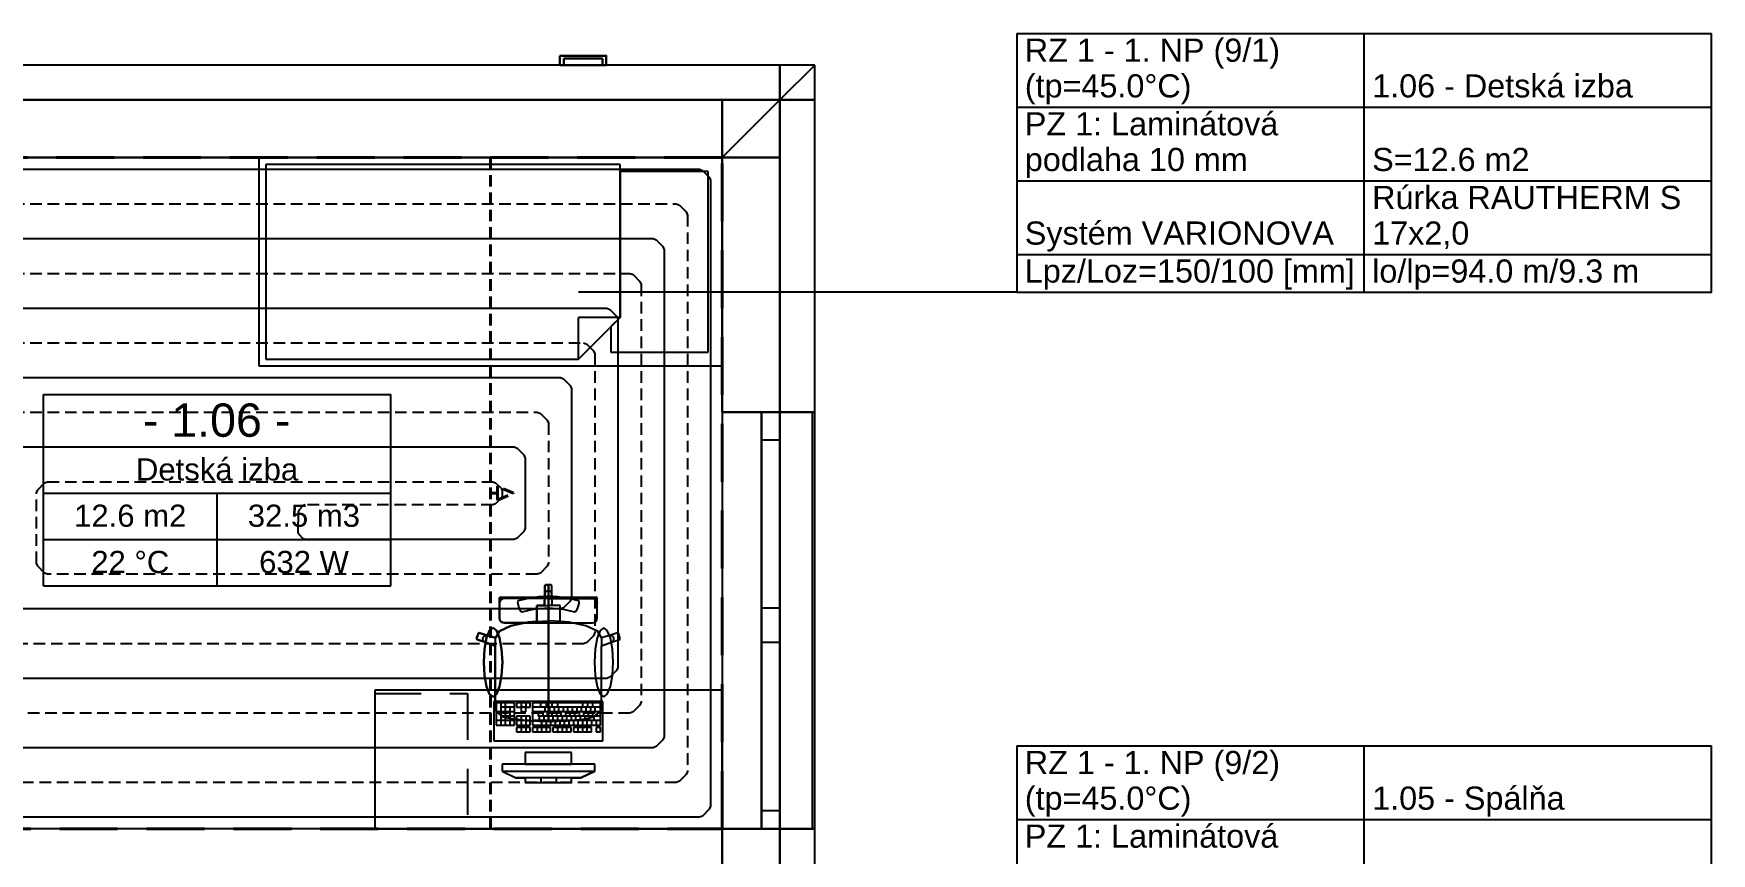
# Model space of a CAD drawing. Header units: millimetres. Extents: x 1046 to 79138, y -20101 to 54562.
# Drawn here: x 20626 to 27871, y 12425 to 15968 of the extents above; entities that cross this region are included whole.
import ezdxf

# ---------------------------------------------------------------- set-up
doc = ezdxf.new("R2010")
doc.units = ezdxf.units.MM
doc.linetypes.add('__IARKOVAN__', pattern=[325, 200, -125])
doc.linetypes.add('DASH', pattern=[75, 50, -25])
for name, color, linetype in [('1__NP___MIESTNOSTIUK', 7, 'Continuous'), ('DXF_LAYER', 1, 'Continuous'), ('OKRAJOV__DILAT_CIA_PDL', 2, 'Continuous'), ('OKRAJOV__Z_NY_', 7, 'Continuous'), ('PODLAHOVKA', 7, 'Continuous'), ('TABU_KY', 7, 'Continuous'), ('vyk-vratka-ZARIADENIE', 7, 'Continuous')]:
    doc.layers.add(name, color=color, linetype=linetype)
doc.styles.add('ARIAL', font='arial.ttf')

# ---------------------------------------------------------------- blocks, each defined once
blk = doc.blocks.new('A$C57FC20A3')
at = {"layer": 'vyk-vratka-ZARIADENIE', "color": 6, "lineweight": 30}
for p, q in [((0, 183, -5790.8), (28.3, 183, -5790.8)), ((28.3, 17, -5790.8), (28.3, 183, -5790.8)), ((0, 17, -5790.8), (28.3, 17, -5790.8)), ((28.3, 17, -5790.8), (28.3, 23, -5790.8))]:
    blk.add_line(p, q, dxfattribs=at)
at = {"layer": 'vyk-vratka-ZARIADENIE', "color": 6, "lineweight": 30, "elevation": -5790.8}
blk.add_lwpolyline([(40, 200), (40, 0), (0, 0), (0, 200)], close=True, dxfattribs=at)

msp = doc.modelspace()

# ---------------------------------------------------------------- linework, layer by layer
at = {"layer": '1__NP___MIESTNOSTIUK'}
for p, q in [((20669.3, 14181.4), (20669.3, 14407.4)), ((20669.3, 14407.4), (22169.3, 14407.4)), ((22169.3, 14181.4), (22169.3, 14407.4)), ((20669.3, 13981.4), (20669.3, 14181.4)), ((20669.3, 14181.4), (22169.3, 14181.4)), ((20669.3, 14181.4), (22169.3, 14181.4)), ((22169.3, 13981.4), (22169.3, 14181.4)), ((20669.3, 13781.4), (20669.3, 13981.4)), ((20669.3, 13981.4), (22169.3, 13981.4)), ((20669.3, 13981.4), (22169.3, 13981.4)), ((21419.3, 13781.4), (21419.3, 13981.4)), ((22169.3, 13781.4), (22169.3, 13981.4)), ((20669.3, 13581.4), (20669.3, 13781.4)), ((20669.3, 13781.4), (22169.3, 13781.4)), ((20669.3, 13781.4), (22169.3, 13781.4)), ((21419.3, 13581.4), (21419.3, 13781.4)), ((22169.3, 13581.4), (22169.3, 13781.4)), ((20669.3, 13581.4), (22169.3, 13581.4))]:
    msp.add_line(p, q, dxfattribs=at)
at = {"layer": 'DXF_LAYER', "color": 252, "linetype": 'Continuous'}
for p, q in [((23849.3, 15831.4), (18799.1, 15831.4)), ((23849.3, 15831.4), (18799.1, 15831.4)), ((23849.3, 15681.4), (23999.3, 15831.4)), ((23999.3, 15831.4), (23849.3, 15831.4)), ((23849.3, 15831.4), (23849.3, 15681.4)), ((23999.3, 15831.4), (23849.3, 15681.4)), ((23999.3, 15831.4), (23849.3, 15831.4)), ((23849.3, 15681.4), (23849.3, 15831.4)), ((23999.3, 15681.4), (23999.3, 15831.4)), ((23999.3, 14331.4), (23999.3, 15831.4)), ((23849.3, 15681.4), (10449.3, 15681.4)), ((18799.1, 15681.4), (23849.3, 15681.4)), ((23599.3, 15681.4), (18799.1, 15681.4)), ((23599.3, 15681.4), (18799.1, 15681.4)), ((23599.3, 15431.4), (23849.3, 15681.4)), ((23849.3, 15681.4), (23599.3, 15681.4)), ((23599.3, 15681.4), (23599.3, 15431.4)), ((23849.3, 15681.4), (23599.3, 15431.4)), ((23849.3, 15681.4), (23599.3, 15681.4)), ((23599.3, 15431.4), (23599.3, 15681.4)), ((23849.3, 15681.4), (23599.3, 15681.4)), ((23849.3, 8381.4), (23849.3, 15681.4)), ((23999.3, 15681.4), (23849.3, 15681.4)), ((23849.3, 15681.4), (23849.3, 14331.4)), ((23849.3, 15681.4), (23999.3, 15681.4)), ((23849.3, 15431.4), (23849.3, 15681.4)), ((23849.3, 15431.4), (23849.3, 15681.4)), ((23999.3, 14331.4), (23999.3, 15681.4)), ((18799.1, 15431.4), (23599.3, 15431.4)), ((18799.1, 15431.4), (23599.3, 15431.4)), ((23599.3, 15431.4), (19239.3, 15431.4)), ((21599.3, 15431.4), (21599.3, 14531.4)), ((23599.3, 15431.4), (21599.3, 15431.4)), ((21599.3, 15431.4), (21599.3, 14531.4)), ((23599.3, 15431.4), (21599.3, 15431.4)), ((21629.3, 15401.4), (21629.3, 14561.4)), ((23159.3, 15401.4), (21629.3, 15401.4)), ((21629.3, 15401.4), (21629.3, 14561.4)), ((23159.3, 15401.4), (21629.3, 15401.4)), ((23159.3, 14741.4), (23159.3, 15401.4)), ((23159.3, 14741.4), (23159.3, 15401.4)), ((23539.3, 15371.4), (23159.3, 15371.4)), ((23159.3, 15371.4), (23159.3, 14741.4)), ((23539.3, 15371.4), (23159.3, 15371.4)), ((23159.3, 15371.4), (23159.3, 14741.4)), ((23539.3, 14591.4), (23539.3, 15371.4)), ((23539.3, 14591.4), (23539.3, 15371.4)), ((23599.3, 14531.4), (23599.3, 15431.4)), ((23599.3, 14531.4), (23599.3, 15431.4)), ((23599.3, 14331.4), (23599.3, 15431.4)), ((23599.3, 15431.4), (23599.3, 14331.4)), ((23849.3, 15431.4), (23599.3, 15431.4)), ((23599.3, 15431.4), (23849.3, 15431.4)), ((23599.3, 15431.4), (23599.3, 14331.4)), ((23849.3, 14331.4), (23849.3, 15431.4)), ((23849.3, 14331.4), (23849.3, 15431.4)), ((22979.3, 14561.4), (23159.3, 14741.4)), ((22979.3, 14561.4), (23159.3, 14741.4)), ((22979.3, 14561.4), (22979.3, 14741.4)), ((23159.3, 14741.4), (22979.3, 14741.4)), ((23159.3, 14741.4), (23119.3, 14701.4)), ((23159.3, 14741.4), (23119.3, 14701.4)), ((23119.3, 14701.4), (23119.3, 14591.4)), ((23119.3, 14701.4), (23119.3, 14591.4)), ((23119.3, 14591.4), (23539.3, 14591.4)), ((23119.3, 14591.4), (23539.3, 14591.4)), ((21599.3, 14531.4), (23599.3, 14531.4)), ((21599.3, 14531.4), (23599.3, 14531.4)), ((21629.3, 14561.4), (22979.3, 14561.4)), ((21629.3, 14561.4), (22979.3, 14561.4)), ((23769.3, 14331.4), (23599.3, 14331.4)), ((23599.3, 14331.4), (23849.3, 14331.4)), ((23999.3, 14331.4), (23599.3, 14331.4)), ((23599.3, 14331.4), (23599.3, 12531.4)), ((23769.3, 14331.4), (23599.3, 14331.4)), ((23769.3, 14331.4), (23599.3, 14331.4)), ((23849.3, 14331.4), (23769.3, 14331.4)), ((23769.3, 14331.4), (23769.3, 12531.4)), ((23849.3, 14331.4), (23769.3, 14331.4)), ((23769.3, 14331.4), (23769.3, 12531.4)), ((23769.3, 12531.4), (23769.3, 14331.4)), ((23849.3, 14331.4), (23769.3, 14331.4)), ((23769.3, 14211.4), (23769.3, 14331.4)), ((23849.3, 14331.4), (23769.3, 14331.4)), ((23849.3, 14331.4), (23769.3, 14331.4)), ((23849.3, 12531.4), (23849.3, 14331.4)), ((23849.3, 12531.4), (23849.3, 14331.4)), ((23849.3, 14331.4), (23999.3, 14331.4)), ((23999.3, 14331.4), (23849.3, 14331.4)), ((23849.3, 14331.4), (23849.3, 14211.4)), ((23999.3, 14331.4), (23849.3, 14331.4)), ((23989.3, 12531.4), (23989.3, 14331.4)), ((23999.3, 12531.4), (23999.3, 14331.4)), ((23999.3, 12531.4), (23999.3, 14331.4)), ((23849.3, 14211.4), (23769.3, 14211.4)), ((23769.3, 13486.4), (23769.3, 14211.4)), ((23849.3, 14211.4), (23849.3, 13486.4)), ((22837.2, 13585.5), (22834.2, 13582.5)), ((22834.2, 13582.5), (22837.2, 13585.5)), ((22834.2, 13582.5), (22834.2, 13545.6)), ((22834.2, 13545.6), (22834.2, 13582.5)), ((22834.2, 13545.6), (22835.4, 13551.4)), ((22835.4, 13551.4), (22838.6, 13556.2)), ((22849.3, 13585.5), (22837.2, 13585.5)), ((22837.2, 13585.5), (22849.3, 13585.5)), ((22838.6, 13556.2), (22843.5, 13559.5)), ((22843.5, 13559.5), (22849.3, 13560.6)), ((22849.3, 12995.5), (22849.3, 13585.5)), ((22861.4, 13585.5), (22849.3, 13585.5)), ((22849.3, 13585.5), (22849.3, 12995.5)), ((22861.4, 13585.5), (22849.3, 13585.5)), ((22855.1, 13559.5), (22849.3, 13560.6)), ((22860, 13556.2), (22855.1, 13559.5)), ((22863.3, 13551.4), (22860, 13556.2)), ((22864.4, 13582.5), (22861.4, 13585.5)), ((22864.4, 13582.5), (22861.4, 13585.5)), ((22864.4, 13545.6), (22863.3, 13551.4)), ((22864.4, 13545.6), (22864.4, 13582.5)), ((22864.4, 13545.6), (22864.4, 13582.5)), ((22849.3, 13531.1), (22638, 13531.1)), ((22638, 13531.1), (22638, 13521.4)), ((22638, 13521.4), (22638, 13531.1)), ((22638, 13531.1), (22849.3, 13531.1)), ((22638, 13521.4), (22638, 13516.9)), ((22638, 13516.9), (22638, 13521.4)), ((22638, 13516.9), (22638, 13506.7)), ((22638, 13506.7), (22638, 13516.9)), ((22639.6, 13514.3), (22638, 13506.7)), ((22638, 13506.7), (22638, 13502.1)), ((22638, 13502.1), (22638, 13506.7)), ((22638, 13502.1), (22638, 13488.9)), ((22638, 13488.9), (22638, 13502.1)), ((22638, 13488.9), (22638, 13456.7)), ((22638, 13456.7), (22638, 13488.9)), ((22644.2, 13520.8), (22639.6, 13514.3)), ((22651, 13525.1), (22644.2, 13520.8)), ((22659.1, 13526.6), (22651, 13525.1)), ((22849.3, 13526.6), (22659.1, 13526.6)), ((22719.3, 13516.6), (22716.6, 13513)), ((22719.3, 13516.6), (22716.6, 13513)), ((22716.6, 13513), (22716.8, 13505.8)), ((22716.6, 13513), (22716.8, 13505.8)), ((22716.8, 13505.8), (22721.6, 13486.4)), ((22716.8, 13505.8), (22721.6, 13486.4)), ((22748.7, 13523.7), (22719.3, 13516.6)), ((22748.7, 13523.7), (22719.3, 13516.6)), ((22721.6, 13486.4), (22727.8, 13473.4)), ((22721.6, 13486.4), (22727.8, 13473.4)), ((22768.5, 13528), (22748.7, 13523.7)), ((22768.5, 13528), (22748.7, 13523.7)), ((22760.6, 13475.3), (22778.1, 13479)), ((22760.6, 13475.3), (22778.1, 13479)), ((22788.6, 13531.4), (22768.5, 13528)), ((22788.6, 13531.4), (22768.5, 13528)), ((22778.1, 13479), (22795.7, 13482)), ((22778.1, 13479), (22795.7, 13482)), ((22808.7, 13533.8), (22788.6, 13531.4)), ((22808.7, 13533.8), (22788.6, 13531.4)), ((22795.7, 13482), (22813.5, 13484.1)), ((22795.7, 13482), (22813.5, 13484.1)), ((22832.4, 13495.8), (22799, 13495.8)), ((22799, 13495.8), (22799, 13465.9)), ((22799, 13465.9), (22799, 13495.8)), ((22799, 13495.8), (22832.4, 13495.8)), ((22829, 13535.2), (22808.7, 13533.8)), ((22829, 13535.2), (22808.7, 13533.8)), ((22813.5, 13484.1), (22831.4, 13485.4)), ((22813.5, 13484.1), (22831.4, 13485.4)), ((22849.3, 13535.7), (22829, 13535.2)), ((22849.3, 13535.7), (22829, 13535.2)), ((22831.4, 13485.4), (22849.3, 13485.8)), ((22831.4, 13485.4), (22849.3, 13485.8)), ((22834.2, 13545.6), (22832.4, 13495.8)), ((22832.4, 13495.8), (22834.2, 13545.6)), ((22832.4, 13495.8), (22849.3, 13495.8)), ((22869.6, 13535.2), (22849.3, 13535.7)), ((22869.6, 13535.2), (22849.3, 13535.7)), ((22849.3, 13421.4), (22849.3, 13531.1)), ((23060.6, 13531.1), (22849.3, 13531.1)), ((22849.3, 13531.1), (22849.3, 13421.4)), ((23060.6, 13531.1), (22849.3, 13531.1)), ((22849.3, 13526.6), (23039.5, 13526.6)), ((22866.2, 13495.8), (22849.3, 13495.8)), ((22849.3, 13485.8), (22867.2, 13485.4)), ((22849.3, 13485.8), (22867.2, 13485.4)), ((22866.2, 13495.8), (22864.4, 13545.6)), ((22866.2, 13495.8), (22864.4, 13545.6)), ((22899.6, 13495.8), (22866.2, 13495.8)), ((22899.6, 13495.8), (22866.2, 13495.8)), ((22867.2, 13485.4), (22885.1, 13484.1)), ((22867.2, 13485.4), (22885.1, 13484.1)), ((22889.9, 13533.8), (22869.6, 13535.2)), ((22889.9, 13533.8), (22869.6, 13535.2)), ((22885.1, 13484.1), (22902.9, 13482)), ((22885.1, 13484.1), (22902.9, 13482)), ((22910.1, 13531.4), (22889.9, 13533.8)), ((22910.1, 13531.4), (22889.9, 13533.8)), ((22899.6, 13465.9), (22899.6, 13495.8)), ((22899.6, 13465.9), (22899.6, 13495.8)), ((22902.9, 13482), (22920.5, 13479)), ((22902.9, 13482), (22920.5, 13479)), ((22930.1, 13528), (22910.1, 13531.4)), ((22930.1, 13528), (22910.1, 13531.4)), ((22920.5, 13479), (22938, 13475.3)), ((22920.5, 13479), (22938, 13475.3)), ((22949.9, 13523.7), (22930.1, 13528)), ((22949.9, 13523.7), (22930.1, 13528)), ((22979.3, 13516.6), (22949.9, 13523.7)), ((22979.3, 13516.6), (22949.9, 13523.7)), ((22970.8, 13473.4), (22977, 13486.4)), ((22970.8, 13473.4), (22977, 13486.4)), ((22977, 13486.4), (22981.8, 13505.8)), ((22977, 13486.4), (22981.8, 13505.8)), ((22982, 13513), (22979.3, 13516.6)), ((22982, 13513), (22979.3, 13516.6)), ((22981.8, 13505.8), (22982, 13513)), ((22981.8, 13505.8), (22982, 13513)), ((23039.5, 13526.6), (23047.6, 13525.1)), ((23047.6, 13525.1), (23054.5, 13520.8)), ((23054.5, 13520.8), (23059, 13514.3)), ((23059, 13514.3), (23060.6, 13506.7)), ((23060.6, 13521.4), (23060.6, 13531.1)), ((23060.6, 13521.4), (23060.6, 13531.1)), ((23060.6, 13516.9), (23060.6, 13521.4)), ((23060.6, 13516.9), (23060.6, 13521.4)), ((23060.6, 13506.7), (23060.6, 13516.9)), ((23060.6, 13506.7), (23060.6, 13516.9)), ((23060.6, 13502.1), (23060.6, 13506.7)), ((23060.6, 13502.1), (23060.6, 13506.7)), ((23060.6, 13488.9), (23060.6, 13502.1)), ((23060.6, 13488.9), (23060.6, 13502.1)), ((23060.6, 13456.7), (23060.6, 13488.9)), ((23060.6, 13456.7), (23060.6, 13488.9)), ((23769.3, 13391.4), (23769.3, 13486.4)), ((23769.3, 13486.4), (23849.3, 13486.4)), ((23849.3, 13486.4), (23849.3, 13391.4)), ((22687.2, 13408.9), (22637.5, 13385.1)), ((22637.5, 13385.1), (22687.2, 13408.9)), ((22638, 13456.7), (22638, 13445.9)), ((22638, 13445.9), (22638, 13456.7)), ((22638, 13445.9), (22638, 13441.4)), ((22638, 13441.4), (22638, 13445.9)), ((22638, 13441.4), (22639.6, 13433.8)), ((22639.6, 13433.8), (22638, 13441.4)), ((22639.6, 13433.8), (22644.2, 13427.3)), ((22644.2, 13427.3), (22639.6, 13433.8)), ((22644.2, 13427.3), (22651, 13423)), ((22651, 13423), (22644.2, 13427.3)), ((22651, 13423), (22659.1, 13421.4)), ((22659.1, 13421.4), (22651, 13423)), ((22659.1, 13421.4), (22849.3, 13421.4)), ((22849.3, 13421.4), (22659.1, 13421.4)), ((22761.6, 13424.8), (22687.2, 13408.9)), ((22687.2, 13408.9), (22761.6, 13424.8)), ((22727.8, 13473.4), (22736.1, 13469.4)), ((22727.8, 13473.4), (22736.1, 13469.4)), ((22736.1, 13469.4), (22760.6, 13475.3)), ((22736.1, 13469.4), (22760.6, 13475.3)), ((22799, 13427.2), (22761.6, 13424.8)), ((22761.6, 13424.8), (22799, 13427.2)), ((22799, 13465.9), (22799, 13427.2)), ((22799, 13427.2), (22799, 13465.9)), ((22799, 13427.2), (22849.3, 13430.4)), ((22899.6, 13427.2), (22849.3, 13430.4)), ((22849.3, 13421.4), (23039.5, 13421.4)), ((22849.3, 13421.4), (23039.5, 13421.4)), ((22899.6, 13427.2), (22899.6, 13465.9)), ((22899.6, 13427.2), (22899.6, 13465.9)), ((22937, 13424.8), (22899.6, 13427.2)), ((22937, 13424.8), (22899.6, 13427.2)), ((23011.4, 13408.9), (22937, 13424.8)), ((23011.4, 13408.9), (22937, 13424.8)), ((22938, 13475.3), (22962.5, 13469.4)), ((22938, 13475.3), (22962.5, 13469.4)), ((22962.5, 13469.4), (22970.8, 13473.4)), ((22962.5, 13469.4), (22970.8, 13473.4)), ((23061.1, 13385.1), (23011.4, 13408.9)), ((23061.1, 13385.1), (23011.4, 13408.9)), ((23039.5, 13421.4), (23047.6, 13423)), ((23039.5, 13421.4), (23047.6, 13423)), ((23047.6, 13423), (23054.5, 13427.3)), ((23047.6, 13423), (23054.5, 13427.3)), ((23054.5, 13427.3), (23059, 13433.8)), ((23054.5, 13427.3), (23059, 13433.8)), ((23059, 13433.8), (23060.6, 13441.4)), ((23059, 13433.8), (23060.6, 13441.4)), ((23060.6, 13445.9), (23060.6, 13456.7)), ((23060.6, 13445.9), (23060.6, 13456.7)), ((23060.6, 13441.4), (23060.6, 13445.9)), ((23060.6, 13441.4), (23060.6, 13445.9)), ((22546.8, 13376.4), (22539.3, 13353.7)), ((22539.3, 13353.7), (22546.8, 13376.4)), ((22539.3, 13353.7), (22541.2, 13349.9)), ((22541.2, 13349.9), (22539.3, 13353.7)), ((22541.2, 13349.9), (22576.7, 13338.5)), ((22576.7, 13338.5), (22541.2, 13349.9)), ((22550.6, 13378.3), (22546.8, 13376.4)), ((22546.8, 13376.4), (22550.6, 13378.3)), ((22586, 13366.9), (22550.6, 13378.3)), ((22550.6, 13378.3), (22586, 13366.9)), ((22566.3, 13351.5), (22567, 13357.3)), ((22567.9, 13345.9), (22566.3, 13351.5)), ((22567, 13357.3), (22569.8, 13362.4)), ((22571.5, 13341.3), (22567.9, 13345.9)), ((22569.8, 13362.4), (22574.5, 13366)), ((22576.7, 13338.5), (22571.5, 13341.3)), ((22581.8, 13356.8), (22573.1, 13308.5)), ((22573.1, 13308.5), (22581.8, 13356.8)), ((22574.5, 13366), (22580.1, 13367.6)), ((22576.7, 13338.5), (22620, 13322.8)), ((22620, 13322.8), (22576.7, 13338.5)), ((22580.1, 13367.6), (22586, 13366.9)), ((22594.9, 13389.1), (22581.8, 13356.8)), ((22581.8, 13356.8), (22594.9, 13389.1)), ((22620.2, 13357.3), (22586, 13366.9)), ((22586, 13366.9), (22620.2, 13357.3)), ((22610.3, 13400.5), (22594.9, 13389.1)), ((22594.9, 13389.1), (22610.3, 13400.5)), ((22625.7, 13389.1), (22610.3, 13400.5)), ((22610.3, 13400.5), (22625.7, 13389.1)), ((22620, 13357.1), (22620.2, 13357.3)), ((22620, 13357.1), (22620, 13322.8)), ((22637.5, 13385.1), (22620.2, 13357.3)), ((22620.2, 13357.3), (22637.5, 13385.1)), ((22638.8, 13356.8), (22625.7, 13389.1)), ((22625.7, 13389.1), (22638.8, 13356.8)), ((22647.5, 13308.5), (22638.8, 13356.8)), ((22638.8, 13356.8), (22647.5, 13308.5)), ((23059.9, 13356.8), (23051.1, 13308.5)), ((23059.9, 13356.8), (23051.1, 13308.5)), ((23072.9, 13389.1), (23059.9, 13356.8)), ((23072.9, 13389.1), (23059.9, 13356.8)), ((23078.5, 13357.3), (23061.1, 13385.1)), ((23078.5, 13357.3), (23061.1, 13385.1)), ((23088.3, 13400.5), (23072.9, 13389.1)), ((23088.3, 13400.5), (23072.9, 13389.1)), ((23112.6, 13366.9), (23078.5, 13357.3)), ((23112.6, 13366.9), (23078.5, 13357.3)), ((23078.6, 13357.1), (23078.5, 13357.3)), ((23078.6, 13357.1), (23078.6, 13322.8)), ((23078.6, 13322.8), (23122, 13338.5)), ((23078.6, 13322.8), (23122, 13338.5)), ((23103.7, 13389.1), (23088.3, 13400.5)), ((23103.7, 13389.1), (23088.3, 13400.5)), ((23116.8, 13356.8), (23103.7, 13389.1)), ((23116.8, 13356.8), (23103.7, 13389.1)), ((23148, 13378.3), (23112.6, 13366.9)), ((23148, 13378.3), (23112.6, 13366.9)), ((23118.5, 13367.6), (23112.6, 13366.9)), ((23125.5, 13308.5), (23116.8, 13356.8)), ((23125.5, 13308.5), (23116.8, 13356.8)), ((23124.1, 13366), (23118.5, 13367.6)), ((23122, 13338.5), (23157.4, 13349.9)), ((23122, 13338.5), (23157.4, 13349.9)), ((23122, 13338.5), (23127.1, 13341.3)), ((23128.8, 13362.4), (23124.1, 13366)), ((23127.1, 13341.3), (23130.7, 13345.9)), ((23131.7, 13357.3), (23128.8, 13362.4)), ((23130.7, 13345.9), (23132.3, 13351.5)), ((23132.3, 13351.5), (23131.7, 13357.3)), ((23151.8, 13376.4), (23148, 13378.3)), ((23151.8, 13376.4), (23148, 13378.3)), ((23159.3, 13353.7), (23151.8, 13376.4)), ((23159.3, 13353.7), (23151.8, 13376.4)), ((23157.4, 13349.9), (23159.3, 13353.7)), ((23157.4, 13349.9), (23159.3, 13353.7)), ((23769.3, 13336.4), (23769.3, 13391.4)), ((23849.3, 13336.4), (23769.3, 13336.4)), ((23769.3, 12611.4), (23769.3, 13336.4)), ((23849.3, 13391.4), (23849.3, 13336.4)), ((23849.3, 13336.4), (23849.3, 12611.4)), ((22573.1, 13308.5), (22570.1, 13251.5)), ((22570.1, 13251.5), (22573.1, 13308.5)), ((22620, 13322.8), (22620, 13113.7)), ((22620, 13113.7), (22620, 13322.8)), ((22650.6, 13251.5), (22647.5, 13308.5)), ((22647.5, 13308.5), (22650.6, 13251.5)), ((23051.1, 13308.5), (23048.1, 13251.5)), ((23051.1, 13308.5), (23048.1, 13251.5)), ((23078.6, 13113.7), (23078.6, 13322.8)), ((23078.6, 13113.7), (23078.6, 13322.8)), ((23128.6, 13251.5), (23125.5, 13308.5)), ((23128.6, 13251.5), (23125.5, 13308.5)), ((22570.1, 13251.5), (22573.1, 13194.5)), ((22573.1, 13194.5), (22570.1, 13251.5)), ((22573.1, 13194.5), (22581.8, 13146.1)), ((22581.8, 13146.1), (22573.1, 13194.5)), ((22638.8, 13146.1), (22647.5, 13194.5)), ((22647.5, 13194.5), (22638.8, 13146.1)), ((22647.5, 13194.5), (22650.6, 13251.5)), ((22650.6, 13251.5), (22647.5, 13194.5)), ((23048.1, 13251.5), (23051.1, 13194.5)), ((23048.1, 13251.5), (23051.1, 13194.5)), ((23051.1, 13194.5), (23059.9, 13146.1)), ((23051.1, 13194.5), (23059.9, 13146.1)), ((23116.8, 13146.1), (23125.5, 13194.5)), ((23116.8, 13146.1), (23125.5, 13194.5)), ((23125.5, 13194.5), (23128.6, 13251.5)), ((23125.5, 13194.5), (23128.6, 13251.5)), ((23599.3, 13131.4), (22099.3, 13131.4)), ((22099.3, 13131.4), (22099.3, 12531.4)), ((23599.3, 13131.4), (22099.3, 13131.4)), ((22099.3, 13131.4), (22099.3, 12531.4)), ((22581.8, 13146.1), (22594.9, 13113.8)), ((22594.9, 13113.8), (22581.8, 13146.1)), ((22625.7, 13113.8), (22638.8, 13146.1)), ((22638.8, 13146.1), (22625.7, 13113.8)), ((23059.9, 13146.1), (23072.9, 13113.8)), ((23059.9, 13146.1), (23072.9, 13113.8)), ((23103.7, 13113.8), (23116.8, 13146.1)), ((23103.7, 13113.8), (23116.8, 13146.1)), ((23599.3, 12531.4), (23599.3, 13131.4)), ((23599.3, 12531.4), (23599.3, 13131.4)), ((22594.9, 13113.8), (22610.3, 13102.5)), ((22610.3, 13102.5), (22594.9, 13113.8)), ((22610.3, 13102.5), (22625.7, 13113.8)), ((22625.7, 13113.8), (22610.3, 13102.5)), ((23084.3, 13081.4), (22614.3, 13081.4)), ((22614.3, 13081.4), (22614.3, 12911.4)), ((23084.3, 13081.4), (22614.3, 13081.4)), ((22614.3, 13081.4), (22614.3, 12911.4)), ((22620, 13113.7), (22620, 13077.6)), ((22620, 13077.6), (22620, 13113.7)), ((22620, 13077.6), (22620, 13046.6)), ((22620, 13046.6), (22620, 13077.6)), ((22620, 13046.6), (22624.6, 13038)), ((22624.6, 13038), (22620, 13046.6)), ((22702.4, 13076.5), (22624.1, 13076.5)), ((22624.1, 13076.5), (22624.1, 12979.6)), ((22643.7, 13076.5), (22643.7, 12979.6)), ((22702.4, 13057.2), (22643.7, 13057.2)), ((22663.3, 13076.5), (22663.3, 12979.6)), ((22682.9, 13057.2), (22682.9, 12979.6)), ((22702.4, 12979.6), (22702.4, 13076.5)), ((22771, 13076.5), (22712.2, 13076.5)), ((22712.2, 13076.5), (22712.2, 13057.2)), ((22712.2, 13057.2), (22731.8, 13057.2)), ((22731.8, 13076.5), (22731.8, 13057.2)), ((22731.8, 13057.2), (22731.8, 13037.8)), ((22751.4, 13057.2), (22731.8, 13057.2)), ((22751.4, 13076.5), (22751.4, 13057.2)), ((22751.4, 13037.8), (22751.4, 13057.2)), ((22751.4, 13057.2), (22771, 13057.2)), ((22771, 13057.2), (22771, 13076.5)), ((23074.5, 13076.5), (22780.8, 13076.5)), ((22780.8, 13076.5), (22780.8, 12979.6)), ((23074.5, 13057.2), (22780.8, 13057.2)), ((22815, 13076.5), (22815, 13057.2)), ((22834.6, 13057.2), (22834.6, 13037.8)), ((22839.5, 13076.5), (22839.5, 13057.2)), ((22854.2, 13057.2), (22854.2, 13037.8)), ((22864, 13076.5), (22864, 13057.2)), ((22873.8, 13057.2), (22873.8, 13037.8)), ((22888.5, 13076.5), (22888.5, 13057.2)), ((22893.4, 13057.2), (22893.4, 13037.8)), ((22913, 13057.2), (22913, 13037.8)), ((22932.5, 13057.2), (22932.5, 13037.8)), ((22952.1, 13057.2), (22952.1, 13037.8)), ((22971.7, 13057.2), (22971.7, 13037.8)), ((22991.3, 13057.2), (22991.3, 13037.8)), ((22996.2, 13076.5), (22996.2, 13057.2)), ((23010.9, 13057.2), (23010.9, 13037.8)), ((23018.2, 13076.5), (23018.2, 13057.2)), ((23030.5, 13057.2), (23030.5, 13037.8)), ((23040.2, 13076.5), (23040.2, 13057.2)), ((23050, 13057.2), (23050, 13037.8)), ((23072.9, 13113.8), (23088.3, 13102.5)), ((23072.9, 13113.8), (23088.3, 13102.5)), ((23074, 13038), (23078.6, 13046.6)), ((23074, 13038), (23078.6, 13046.6)), ((23074.5, 12979.6), (23074.5, 13076.5)), ((23078.6, 13077.6), (23078.6, 13113.7)), ((23078.6, 13077.6), (23078.6, 13113.7)), ((23078.6, 13046.6), (23078.6, 13077.6)), ((23078.6, 13046.6), (23078.6, 13077.6)), ((23084.3, 12911.4), (23084.3, 13081.4)), ((23084.3, 12911.4), (23084.3, 13081.4)), ((23088.3, 13102.5), (23103.7, 13113.8)), ((23088.3, 13102.5), (23103.7, 13113.8)), ((22702.4, 13037.8), (22624.1, 13037.8)), ((22702.4, 12999), (22624.1, 12999)), ((22624.1, 12979.6), (22702.4, 12979.6)), ((22624.6, 13038), (22651.4, 13016.8)), ((22651.4, 13016.8), (22624.6, 13038)), ((22702.4, 13018.4), (22643.7, 13018.4)), ((22651.4, 13016.8), (22653.5, 13015.9)), ((22653.5, 13015.9), (22651.4, 13016.8)), ((22653.5, 13015.9), (22699.5, 13005.3)), ((22699.5, 13005.3), (22653.5, 13015.9)), ((22699.5, 13005.3), (22768.2, 12998.1)), ((22768.2, 12998.1), (22699.5, 13005.3)), ((22771, 13018.4), (22712.2, 13018.4)), ((22712.2, 13018.4), (22712.2, 12979.6)), ((22771, 12999), (22712.2, 12999)), ((22712.2, 12979.6), (22771, 12979.6)), ((22771, 12969.9), (22712.2, 12969.9)), ((22712.2, 12969.9), (22712.2, 12950.5)), ((22731.8, 13037.8), (22751.4, 13037.8)), ((22731.8, 13018.4), (22731.8, 12979.6)), ((22731.8, 12969.9), (22731.8, 12950.5)), ((22751.4, 13018.4), (22751.4, 12979.6)), ((22751.4, 12969.9), (22751.4, 12950.5)), ((22768.2, 12998.1), (22769.3, 12998)), ((22769.3, 12998), (22768.2, 12998.1)), ((22769.3, 12998), (22849.3, 12995.5)), ((22849.3, 12995.5), (22769.3, 12998)), ((22771, 12979.6), (22771, 13018.4)), ((22771, 12950.5), (22771, 12969.9)), ((23074.5, 13037.8), (22780.8, 13037.8)), ((23074.5, 12999), (22780.8, 12999)), ((22780.8, 12979.6), (23074.5, 12979.6)), ((22859.1, 12969.9), (22780.8, 12969.9)), ((22780.8, 12969.9), (22780.8, 12950.5)), ((22800.4, 12969.9), (22800.4, 12950.5)), ((22805.2, 13037.8), (22805.2, 13018.4)), ((23074.5, 13018.4), (22805.2, 13018.4)), ((22810.1, 13018.4), (22810.1, 12999)), ((22819.9, 12999), (22819.9, 12979.6)), ((22819.9, 12969.9), (22819.9, 12950.5)), ((22824.8, 13037.8), (22824.8, 13018.4)), ((22829.7, 13018.4), (22829.7, 12999)), ((22839.5, 12999), (22839.5, 12979.6)), ((22839.5, 12969.9), (22839.5, 12950.5)), ((22844.4, 13037.8), (22844.4, 13018.4)), ((22849.3, 13018.4), (22849.3, 12999)), ((22849.3, 12995.5), (22929.3, 12998)), ((22849.3, 12995.5), (22929.3, 12998)), ((22859.1, 12999), (22859.1, 12979.6)), ((22859.1, 12950.5), (22859.1, 12969.9)), ((22864, 13037.8), (22864, 13018.4)), ((22868.9, 13018.4), (22868.9, 12999)), ((22947.2, 12969.9), (22868.9, 12969.9)), ((22868.9, 12969.9), (22868.9, 12950.5)), ((22878.7, 12999), (22878.7, 12979.6)), ((22883.6, 13037.8), (22883.6, 13018.4)), ((22888.5, 13018.4), (22888.5, 12999)), ((22888.5, 12969.9), (22888.5, 12950.5)), ((22898.3, 12999), (22898.3, 12979.6)), ((22903.2, 13037.8), (22903.2, 13018.4)), ((22908.1, 13018.4), (22908.1, 12999)), ((22908.1, 12969.9), (22908.1, 12950.5)), ((22917.9, 12999), (22917.9, 12979.6)), ((22922.7, 13037.8), (22922.7, 13018.4)), ((22927.6, 13018.4), (22927.6, 12999)), ((22927.6, 12969.9), (22927.6, 12950.5)), ((22929.3, 12998), (22930.4, 12998.1)), ((22929.3, 12998), (22930.4, 12998.1)), ((22930.4, 12998.1), (22999.2, 13005.3)), ((22930.4, 12998.1), (22999.2, 13005.3)), ((22937.4, 12999), (22937.4, 12979.6)), ((22942.3, 13037.8), (22942.3, 13018.4)), ((22947.2, 13018.4), (22947.2, 12999)), ((22947.2, 12950.5), (22947.2, 12969.9)), ((22957, 12999), (22957, 12979.6)), ((23035.4, 12969.9), (22957, 12969.9)), ((22957, 12969.9), (22957, 12950.5)), ((22961.9, 13037.8), (22961.9, 13018.4)), ((22966.8, 13018.4), (22966.8, 12999)), ((22976.6, 12999), (22976.6, 12979.6)), ((22976.6, 12969.9), (22976.6, 12950.5)), ((22981.5, 13037.8), (22981.5, 13018.4)), ((22986.4, 13018.4), (22986.4, 12999)), ((22996.2, 12999), (22996.2, 12979.6)), ((22996.2, 12969.9), (22996.2, 12950.5)), ((22999.2, 13005.3), (23045.1, 13015.9)), ((22999.2, 13005.3), (23045.1, 13015.9)), ((23001.1, 13037.8), (23001.1, 13018.4)), ((23006, 13018.4), (23006, 12999)), ((23015.8, 12999), (23015.8, 12979.6)), ((23015.8, 12969.9), (23015.8, 12950.5)), ((23020.7, 13037.8), (23020.7, 13018.4)), ((23025.6, 13018.4), (23025.6, 12999)), ((23035.4, 12999), (23035.4, 12979.6)), ((23035.4, 12950.5), (23035.4, 12969.9)), ((23040.2, 13037.8), (23040.2, 13018.4)), ((23045.1, 13018.4), (23045.1, 12999)), ((23045.1, 13015.9), (23047.2, 13016.8)), ((23045.1, 13015.9), (23047.2, 13016.8)), ((23047.2, 13016.8), (23074, 13038)), ((23047.2, 13016.8), (23074, 13038)), ((23054.9, 12999), (23054.9, 12979.6)), ((23074.5, 12969.9), (23054.9, 12969.9)), ((23054.9, 12969.9), (23054.9, 12950.5)), ((23074.5, 12950.5), (23074.5, 12969.9)), ((22614.3, 12911.4), (23084.3, 12911.4)), ((22614.3, 12911.4), (23084.3, 12911.4)), ((22712.2, 12950.5), (22771, 12950.5)), ((22780.8, 12950.5), (22859.1, 12950.5)), ((22868.9, 12950.5), (22947.2, 12950.5)), ((22957, 12950.5), (23035.4, 12950.5)), ((23054.9, 12950.5), (23074.5, 12950.5)), ((22949.3, 12861.4), (22749.3, 12861.4)), ((22749.3, 12861.4), (22749.3, 12811.4)), ((22949.3, 12861.4), (22749.3, 12861.4)), ((22749.3, 12861.4), (22749.3, 12811.4)), ((22949.3, 12811.4), (22949.3, 12861.4)), ((22949.3, 12811.4), (22949.3, 12861.4)), ((22749.3, 12811.4), (22649.3, 12811.4)), ((22649.3, 12811.4), (22649.3, 12781.4)), ((23049.3, 12811.4), (22649.3, 12811.4)), ((22649.3, 12811.4), (22649.3, 12781.4)), ((22649.3, 12781.4), (22709.3, 12751.4)), ((22649.3, 12781.4), (23049.3, 12781.4)), ((22649.3, 12781.4), (22709.3, 12751.4)), ((22749.3, 12811.4), (22949.3, 12811.4)), ((23049.3, 12811.4), (22949.3, 12811.4)), ((22989.3, 12751.4), (23049.3, 12781.4)), ((23049.3, 12781.4), (22989.3, 12751.4)), ((23049.3, 12781.4), (23049.3, 12811.4)), ((23049.3, 12781.4), (23049.3, 12811.4)), ((22709.3, 12751.4), (22749.3, 12751.4)), ((22989.3, 12751.4), (22709.3, 12751.4)), ((22749.3, 12751.4), (22749.3, 12731.4)), ((22949.3, 12751.4), (22749.3, 12751.4)), ((22749.3, 12751.4), (22749.3, 12731.4)), ((22749.3, 12731.4), (22949.3, 12731.4)), ((22749.3, 12731.4), (22949.3, 12731.4)), ((22816, 12751.4), (22816, 12731.4)), ((22882.6, 12751.4), (22882.6, 12731.4)), ((22949.3, 12731.4), (22949.3, 12751.4)), ((22949.3, 12751.4), (22989.3, 12751.4)), ((22949.3, 12731.4), (22949.3, 12751.4)), ((23769.3, 12531.4), (23769.3, 12611.4)), ((23769.3, 12611.4), (23849.3, 12611.4)), ((23849.3, 12611.4), (23849.3, 12531.4)), ((23599.3, 12531.4), (19239.3, 12531.4)), ((23599.3, 12531.4), (19239.3, 12531.4)), ((22099.3, 12531.4), (23599.3, 12531.4)), ((22099.3, 12531.4), (23599.3, 12531.4)), ((23599.3, 12391.4), (23599.3, 12531.4)), ((23599.3, 12531.4), (23769.3, 12531.4)), ((23849.3, 12531.4), (23599.3, 12531.4)), ((23599.3, 12531.4), (23599.3, 11531.4)), ((23599.3, 12531.4), (23999.3, 12531.4)), ((23769.3, 12531.4), (23599.3, 12531.4)), ((23599.3, 12531.4), (23599.3, 11531.4)), ((23769.3, 12531.4), (23599.3, 12531.4)), ((23599.3, 12381.4), (23599.3, 12531.4)), ((23599.3, 12531.4), (23599.3, 12381.4)), ((23769.3, 12531.4), (23849.3, 12531.4)), ((23769.3, 12531.4), (23849.3, 12531.4)), ((23849.3, 12531.4), (23769.3, 12531.4)), ((23849.3, 12531.4), (23769.3, 12531.4)), ((23849.3, 12531.4), (23769.3, 12531.4)), ((23999.3, 12531.4), (23849.3, 12531.4)), ((23849.3, 12531.4), (23849.3, 11531.4)), ((23849.3, 11531.4), (23849.3, 12531.4)), ((23849.3, 11531.4), (23849.3, 12531.4)), ((23999.3, 12531.4), (23849.3, 12531.4)), ((23999.3, 12531.4), (23849.3, 12531.4)), ((23999.3, 11531.4), (23999.3, 12531.4)), ((23999.3, 11531.4), (23999.3, 12531.4))]:
    msp.add_line(p, q, dxfattribs=at)
at = {"layer": 'DXF_LAYER', "color": 252, "linetype": '__IARKOVAN__'}
for p, q in [((22099.3, 13116.4), (22499.3, 13116.4)), ((22499.3, 13116.4), (22499.3, 12531.4))]:
    msp.add_line(p, q, dxfattribs=at)
at = {"layer": 'OKRAJOV__DILAT_CIA_PDL', "color": 116, "linetype": 'DASH', "lineweight": 40, "ltscale": 5, "true_color": 0x136734}
msp.add_lwpolyline([(19239.3, 15431.4), (19239.3, 12531.4), (23599.3, 12531.4), (23599.3, 15431.4), (19239.3, 15431.4)], dxfattribs=at)
at = {"layer": 'OKRAJOV__Z_NY_', "color": 3, "linetype": 'DASH', "lineweight": 40}
msp.add_line((22599.3, 15431.4), (22599.3, 12531.4), dxfattribs=at)
msp.add_lwpolyline([(22599.3, 13981.4), (22629.3, 13981.4), (22629.3, 13951.4), (22699.3, 13981.4), (22629.3, 14011.4), (22629.3, 13981.4)], dxfattribs=at)
at = {"layer": 'PODLAHOVKA', "color": 12}
for points in [[(19337.1, 15381.4), (23501.5, 15381.4), (23514.8, 15375.9), (23543.8, 15346.9), (23549.3, 15333.6), (23549.3, 12629.2), (23543.8, 12615.9), (23514.8, 12586.9), (23501.5, 12581.4), (19637.1, 12581.4)], [(19637.1, 15081.4), (23301.5, 15081.4), (23314.8, 15075.9), (23343.8, 15046.9), (23349.3, 15033.6), (23349.3, 12929.2), (23343.8, 12915.9), (23314.8, 12886.9), (23301.5, 12881.4), (19937.1, 12881.4)], [(19937.1, 14781.4), (23101.5, 14781.4), (23114.8, 14775.9), (23143.8, 14746.9), (23149.3, 14733.6), (23149.3, 13229.2), (23143.8, 13215.9), (23114.8, 13186.9), (23101.5, 13181.4), (20237.1, 13181.4)], [(20237.1, 14481.4), (22901.5, 14481.4), (22914.8, 14475.9), (22943.8, 14446.9), (22949.3, 14433.6), (22949.3, 13529.2), (22943.8, 13515.9), (22914.8, 13486.9), (22901.5, 13481.4), (20537.1, 13481.4)], [(20537.1, 14181.4), (22701.5, 14181.4), (22714.8, 14175.9), (22743.8, 14146.9), (22749.3, 14133.6), (22749.3, 13829.2), (22743.8, 13815.9), (22714.8, 13786.9), (22701.5, 13781.4), (21799.2, 13781.4), (21790.9, 13784.9), (21772.8, 13802.9), (21769.3, 13811.3), (21769.3, 13856.4)]]:
    msp.add_lwpolyline(points, dxfattribs=at)
at = {"layer": 'PODLAHOVKA', "color": 172, "linetype": 'DASH'}
for points in [[(19487.1, 15231.4), (23401.5, 15231.4), (23414.8, 15225.9), (23443.8, 15196.9), (23449.3, 15183.6), (23449.3, 12779.2), (23443.8, 12765.9), (23414.8, 12736.9), (23401.5, 12731.4), (19787.1, 12731.4)], [(19787.1, 14931.4), (23201.5, 14931.4), (23214.8, 14925.9), (23243.8, 14896.9), (23249.3, 14883.6), (23249.3, 13079.2), (23243.8, 13065.9), (23214.8, 13036.9), (23201.5, 13031.4), (20087.1, 13031.4)], [(20087.1, 14631.4), (23001.5, 14631.4), (23014.8, 14625.9), (23043.8, 14596.9), (23049.3, 14583.6), (23049.3, 13379.2), (23043.8, 13365.9), (23014.8, 13336.9), (23001.5, 13331.4), (20387.1, 13331.4)], [(20387.1, 14331.4), (22801.5, 14331.4), (22814.8, 14325.9), (22843.8, 14296.9), (22849.3, 14283.6), (22849.3, 13679.2), (22843.8, 13665.9), (22814.8, 13636.9), (22801.5, 13631.4), (20687.1, 13631.4), (20673.8, 13636.9), (20644.8, 13665.9), (20639.3, 13679.2), (20639.3, 13983.6), (20644.8, 13996.9), (20673.8, 14025.9), (20687.1, 14031.4), (22609.5, 14031.4), (22620.6, 14026.8), (22646.1, 14001.3), (22649.3, 13993.5), (22649.3, 13969.3), (22646.1, 13961.5), (22620.6, 13936), (22609.5, 13931.4), (21799.2, 13931.4), (21790.9, 13927.9), (21772.8, 13909.9), (21769.3, 13901.5), (21769.3, 13856.4)]]:
    msp.add_lwpolyline(points, dxfattribs=at)
at = {"layer": 'TABU_KY', "color": 5}
for p, q in [((24871.5, 15967.6), (27871.5, 15967.6)), ((26371.5, 15649.6), (26371.5, 15967.6)), ((24871.5, 15649.6), (27871.5, 15649.6)), ((26371.5, 15331.6), (26371.5, 15649.6)), ((24871.5, 15331.6), (27871.5, 15331.6)), ((26371.5, 15013.6), (26371.5, 15331.6)), ((24871.5, 15013.6), (27871.5, 15013.6)), ((26371.5, 14849.6), (26371.5, 15013.6)), ((24871.5, 14849.6), (22979.3, 14849.6)), ((24871.5, 12890.2), (27871.5, 12890.2)), ((26371.5, 12572.2), (26371.5, 12890.2)), ((24871.5, 12572.2), (27871.5, 12572.2)), ((26371.5, 12254.2), (26371.5, 12572.2))]:
    msp.add_line(p, q, dxfattribs=at)
for points in [[(24871.5, 15967.6), (24871.5, 14849.6), (27871.5, 14849.6), (27871.5, 15967.6)], [(24871.5, 12890.2), (24871.5, 11772.2), (27871.5, 11772.2), (27871.5, 12890.2)]]:
    msp.add_lwpolyline(points, dxfattribs=at)

# ---------------------------------------------------------------- block references
at = {"layer": 'vyk-vratka-ZARIADENIE', "rotation": 89.99999609827748}
msp.add_blockref('A$C57FC20A3', (23099.3, 15831.4, 5790.8), dxfattribs=at)

# ---------------------------------------------------------------- texts
at = {"layer": '1__NP___MIESTNOSTIUK', "style": 'ARIAL'}
for s, height, p in [('- 1.06 -', 143.99, (21097.8, 14225.4)), ('Detská izba', 95.992, (21068.3, 14036.4)), ('12.6 m2', 95.99, (20801.3, 13836.4)), ('32.5 m3', 95.99, (21551.3, 13836.4)), ('22 °C', 95.99, (20875.3, 13636.4)), ('632 W', 95.99, (21600.3, 13636.4))]:
    msp.add_text(s, height=height, dxfattribs=at).set_placement(p)
at = {"layer": 'TABU_KY', "color": 160, "style": 'ARIAL'}
for s, p in [('RZ 1 - 1. NP (9/1) ', (24906.5, 15845.6)), ('(tp=45.0°C)', (24906.5, 15691.6)), ('1.06 - Detská izba', (26406.5, 15691.6)), ('PZ 1: Laminátová', (24906.5, 15527.6)), ('podlaha 10 mm', (24906.5, 15373.6)), ('S=12.6 m2', (26406.5, 15373.6)), ('Rúrka RAUTHERM S', (26406.5, 15209.6)), ('Systém VARIONOVA', (24906.5, 15055.6)), ('17x2,0', (26406.5, 15055.6)), ('Lpz/Loz=150/100 [mm]', (24906.5, 14891.6)), ('lo/lp=94.0 m/9.3 m', (26406.5, 14891.6)), ('RZ 1 - 1. NP (9/2) ', (24906.5, 12768.2)), ('(tp=45.0°C)', (24906.5, 12614.2)), ('1.05 - Spálňa', (26406.5, 12614.2)), ('PZ 1: Laminátová', (24906.5, 12450.2))]:
    msp.add_text(s, height=100, dxfattribs=at).set_placement(p)

doc.saveas('drawing.dxf')
